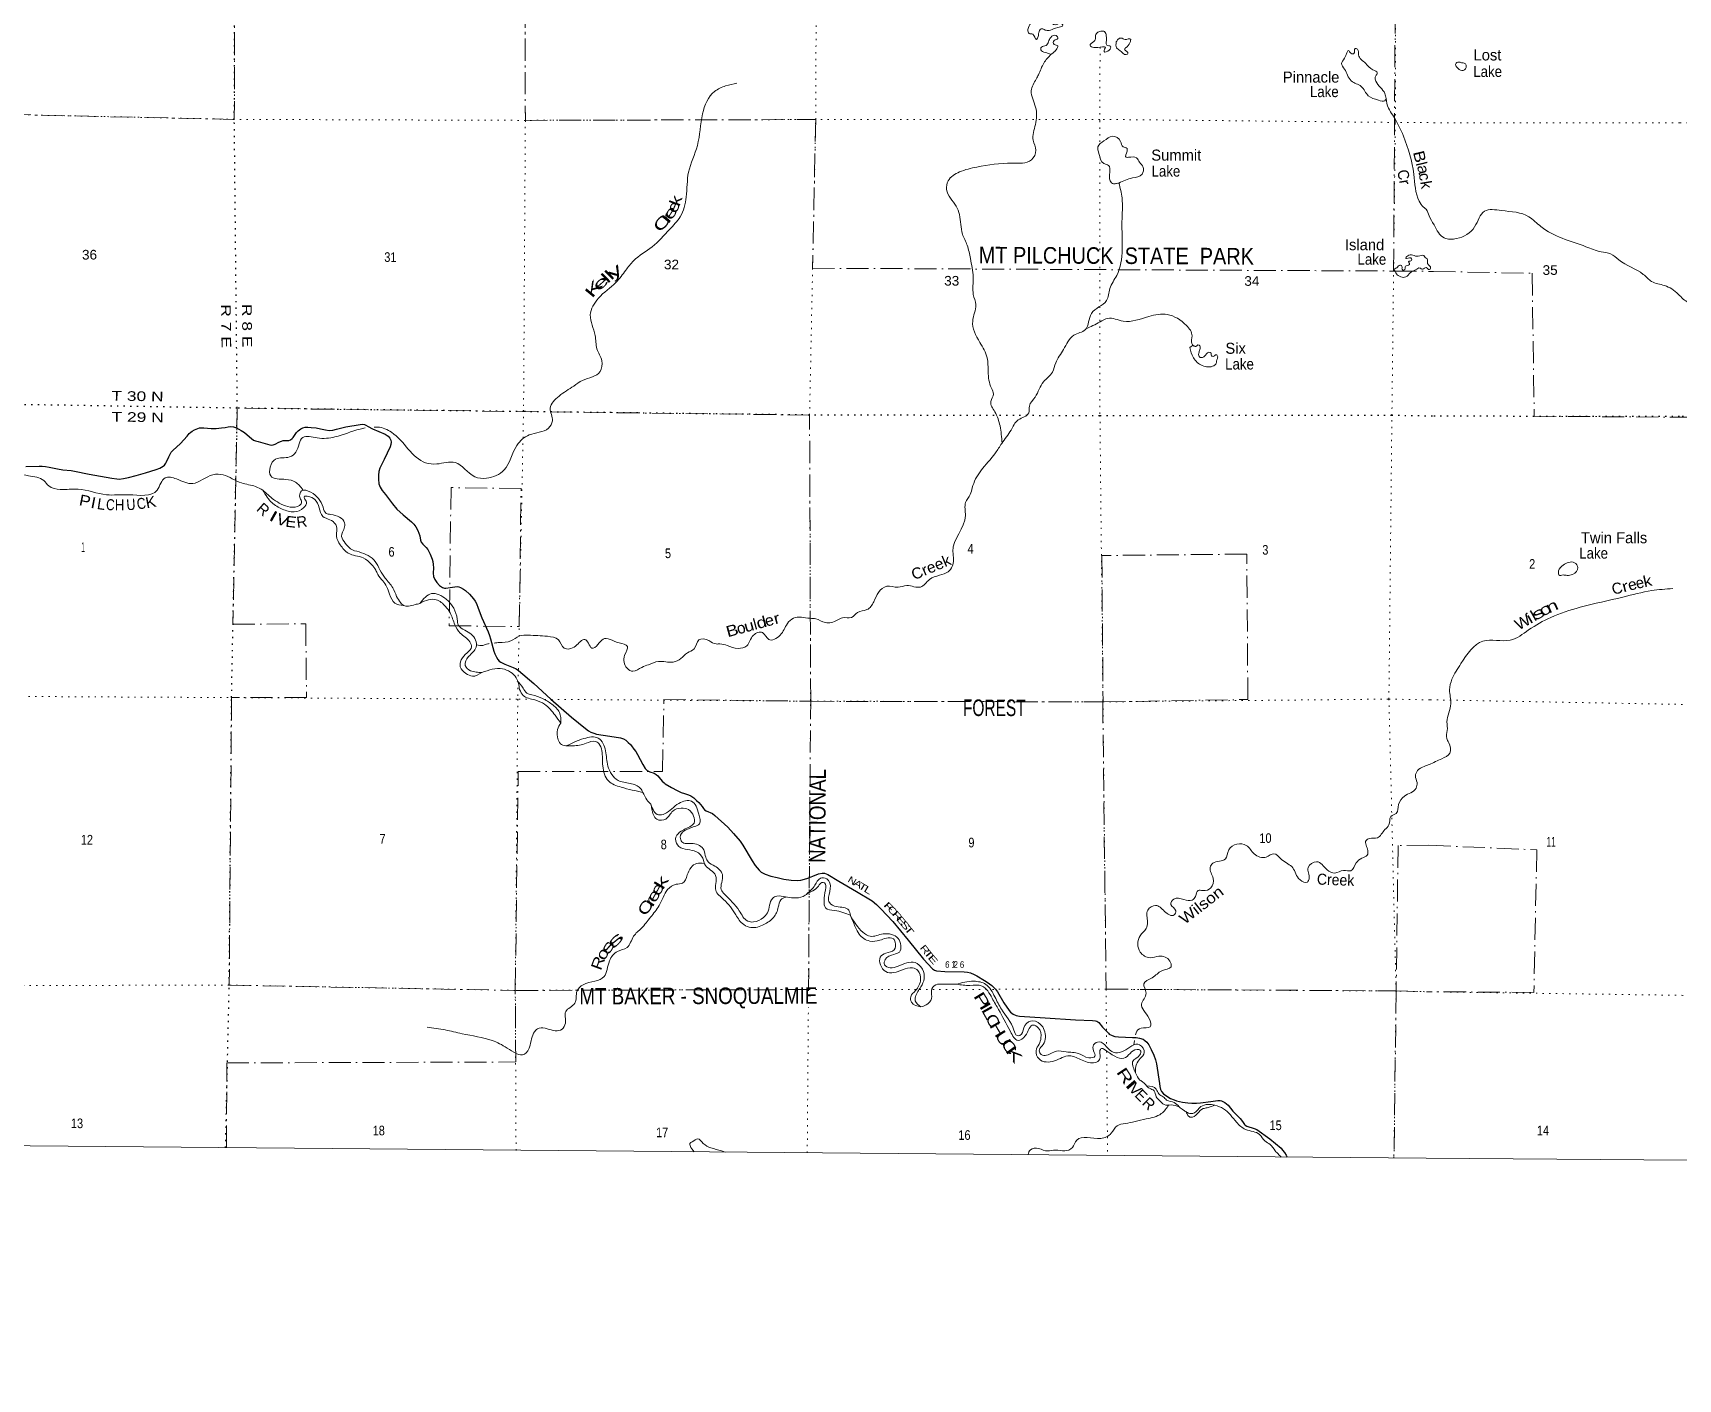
# Model space of a CAD drawing. Header units: feet. Extents: x -1048576 to 137166, y -268550 to 2097152.
# Drawn here: x -210251 to -180386, y 180331 to 204763 of the extents above; entities that cross this region are included whole.
import ezdxf
from ezdxf.enums import TextEntityAlignment as Align

# ---------------------------------------------------------------- set-up
doc = ezdxf.new("R2010")
doc.units = ezdxf.units.FT
doc.header["$LTSCALE"] = 80
doc.linetypes.add('DOT_DASHED', pattern=[7.7, 5, -1.2, 0.3, -1.2])
doc.linetypes.add('DOTTED', pattern=[1.5, 0.3, -1.2])
for name, color, linetype, lineweight in [('29', 7, 'Continuous', 25), ('39', 7, 'Continuous', 13), ('4', 7, 'Continuous', 13), ('44', 7, 'DOT_DASHED', 13), ('6', 7, 'DOTTED', 25), ('7', 7, 'DOTTED', 13)]:
    doc.layers.add(name, color=color, linetype=linetype, lineweight=lineweight)
doc.layers.add('30', color=7, linetype='Continuous')
doc.layers.add('41', color=7, linetype='Continuous')

msp = doc.modelspace()

# ---------------------------------------------------------------- linework, layer by layer
at = {"layer": '29'}
for points in [[(-207738.35, 197153.2), (-207713.88, 197184.79), (-207574.7, 197312.34), (-207452.46, 197444.84), (-207415.97, 197492.08), (-207384.98, 197518.91), (-207357.32, 197536.65), (-207317.44, 197557.76), (-207290.09, 197571.72), (-207258.8, 197585.91), (-207228.3, 197592.95), (-207192.21, 197598.18), (-207150.89, 197597.64), (-207013.27, 197583.11), (-206923.35, 197583.57), (-206825.23, 197593.92), (-206761.5, 197602.34), (-206707.54, 197616.41), (-206660.88, 197617.78), (-206609.02, 197611.72), (-206554.93, 197593.45), (-206469.99, 197547.74), (-206409.63, 197510.85), (-206360.14, 197468.75), (-206282.96, 197400.6), (-206244.97, 197371.38), (-206212.59, 197358.38), (-206163.27, 197345.98), (-205947.72, 197287.09), (-205919.37, 197283.32), (-205887.14, 197288.76), (-205853.68, 197297.39), (-205785.66, 197337.27), (-205739.25, 197355.65), (-205705.9, 197365.42), (-205605.03, 197365.42), (-205572.19, 197377.15), (-205544.04, 197400.6), (-205525.27, 197421.72), (-205468.97, 197510.85), (-205438.48, 197543.69), (-205389.22, 197578.88), (-205352.55, 197594.89), (-205309.46, 197604.68), (-205257.86, 197604.68), (-205201.08, 197599.06), (-205107.73, 197595.3), (-205032.37, 197580.35), (-204938.83, 197557.77), (-204874.2, 197549.94), (-204807.47, 197553.08), (-204737.1, 197569.5), (-204569.2, 197610.69), (-204312.51, 197656.28), (-204260.65, 197659.19), (-204232.76, 197653.93), (-204204.61, 197642.2), (-204164.73, 197621.09), (-204086.27, 197579.7), (-203855.09, 197480.35), (-203803.49, 197445.16), (-203770.64, 197409.98), (-203754.22, 197372.44), (-203749.53, 197337.26), (-203754.22, 197295.03), (-203766.44, 197250.25), (-203876.48, 197018.36), (-203951.26, 196861.07), (-203969.68, 196803.98), (-203979.41, 196736.75), (-203979.29, 196663.05), (-203970.03, 196577.24), (-203946.76, 196516.43), (-203909.04, 196457.6), (-203851.15, 196383.49), (-203724.67, 196215.03)], [(-210377.21, 196893.01), (-210136.8, 196901.77), (-210083.09, 196898.61), (-210022.1, 196891.57), (-209958.02, 196882.67), (-209803.96, 196850.4), (-209707.77, 196835.27), (-209559.1, 196818.63), (-209494.3, 196809.47), (-209230.76, 196755.32), (-208818.07, 196682.66), (-208729.59, 196668.73), (-208682.67, 196666.38), (-208605.26, 196675.76), (-208513.78, 196696.87), (-208376.42, 196729.99), (-208204.14, 196778.97), (-208011.02, 196838.85), (-207948.45, 196863.42), (-207885.6, 196898.54), (-207861.66, 196919.72), (-207840.55, 196952.56), (-207823.84, 196980.92), (-207781.9, 197072.14), (-207738.35, 197153.2)], [(-203722.58, 196216.97), (-203643.97, 196119.82), (-203528.89, 196013.58), (-203376.56, 195889.93), (-203333.77, 195846.47), (-203296.8, 195798.44), (-203263.96, 195730.42), (-203245.32, 195685.55), (-203228.77, 195634.24), (-203214.01, 195559.16), (-203200.62, 195519.3), (-203174.5, 195486.96), (-203109.14, 195420.78), (-203083.74, 195384.5), (-203038.77, 195301.14), (-203005.93, 195214.35), (-202991.32, 195170.93), (-202982.48, 195115.82), (-202979.67, 195057.43), (-202984.82, 194958.66), (-202977.78, 194900.02), (-202954.33, 194843.72), (-202915.74, 194786.44), (-202867.53, 194733.47), (-202815.93, 194698.28), (-202782.09, 194686.42), (-202755.01, 194683.45), (-202675.21, 194696.29), (-202593.08, 194712.36), (-202551.47, 194713.65), (-202518.02, 194710.02), (-202487.52, 194695.94), (-202433.57, 194667.79), (-202398.85, 194645.11), (-202325.67, 194576.31), (-202255.29, 194491.86), (-202225.06, 194448.55), (-202201.34, 194409.76), (-202166.25, 194319.66)], [(-202166.25, 194319.66), (-202099.74, 194148.92), (-201987.88, 193896.04), (-201965.29, 193824.7), (-201943.31, 193767.03), (-201885.66, 193543), (-201868.25, 193492.57), (-201837.75, 193431.58), (-201811.95, 193391.71), (-201785.92, 193361.45), (-201757.99, 193340.1), (-201681.24, 193304.87), (-201532.8, 193246.27), (-201480.83, 193220.33), (-201436.63, 193192.32), (-201160.47, 192955.46), (-200849.04, 192668.73), (-200476.52, 192345.3), (-200222.48, 192137.54), (-200162.87, 192094.5), (-200120.65, 192073.38), (-200071.39, 192052.27), (-200020.62, 192038.8), (-199780.03, 192001.13), (-199585.69, 191967.29), (-199531.86, 191953.75), (-199487.29, 191925.61), (-199442.72, 191885.73), (-199404.77, 191849.19), (-199381.73, 191824.74), (-199339.51, 191766.09), (-199306.67, 191719.18), (-199274.82, 191666.46), (-199177.02, 191487), (-199137.77, 191414.23), (-199118.24, 191391.84), (-199100.24, 191376.7), (-199051.12, 191354.9), (-198973.6, 191325.63), (-198936.05, 191303.99), (-198905.55, 191278.19), (-198879.79, 191249.28), (-198825.8, 191182.01), (-198792.81, 191153.02), (-198771.84, 191137.44), (-198656.89, 191069.41), (-198556.02, 191013.11), (-198483.32, 190975.59), (-198425.35, 190956.97), (-198351.95, 190935.71), (-198305.04, 190916.94), (-198253.43, 190881.76), (-198201.83, 190834.84), (-198165.37, 190797.42), (-198131.45, 190762.12), (-198101.77, 190722.26), (-198079.85, 190684.71), (-198059.77, 190662.07), (-198028.24, 190642.49), (-197917.14, 190595.93), (-197871.07, 190562.73), (-197638.51, 190346.83), (-197530.94, 190234.32), (-197413.65, 190091.23), (-197360.98, 190019.04), (-197192.48, 189739.92), (-197136.85, 189652.58), (-197066.24, 189565.41), (-197028.95, 189530.6), (-196960.18, 189492.63), (-196855.36, 189457.88), (-196742.71, 189431.64), (-196618.44, 189406.27), (-196484.73, 189387.51), (-196372.13, 189382.82), (-196312.78, 189386.57), (-196245.46, 189401.58), (-196186.39, 189419.98), (-196090.11, 189459.22)], [(-196090.11, 189459.22), (-195987.5, 189501.03), (-195924.09, 189514.18), (-195880.11, 189512.98), (-195820.88, 189490.72), (-195621.59, 189367.62), (-195300.13, 189181.44), (-195018.63, 189009.84), (-194936.19, 188947.17), (-194856.64, 188867.35), (-194637.88, 188634.71), (-194362.77, 188296.92), (-194085.87, 187953.01), (-193919.27, 187778.94), (-193885.62, 187754.87), (-193848.19, 187739.82), (-193699.3, 187729.96), (-193344.48, 187724.16), (-193287.45, 187717.34), (-193231.15, 187703.27), (-193162.86, 187674.67), (-193116.21, 187651.66), (-192979.53, 187566.57), (-192930.9, 187536.72), (-192846.45, 187473.38), (-192778.04, 187407.28), (-192743.23, 187360.79), (-192624.54, 187157.02), (-192531.18, 187018.11), (-192503.97, 186987.81), (-192459.05, 186954.73), (-192400.76, 186931.51), (-192339.39, 186919.77), (-191876.6, 186889.56), (-191327.36, 186851.94), (-191015.16, 186839.73), (-190963.83, 186831.85), (-190938.24, 186824.53), (-190917.34, 186813.7), (-190901.68, 186800.77), (-190834.32, 186719.61), (-190727.84, 186606.44), (-190713.41, 186594.22), (-190660.4, 186566.81), (-190609.22, 186550.36), (-190542.83, 186540.66), (-190287.96, 186530.7)], [(-190287.96, 186530.7), (-190220.56, 186528.06), (-190165.05, 186521.1), (-190098.65, 186499.07), (-190064.52, 186479.06), (-190028.05, 186447.86), (-189995.06, 186400.47), (-189950.65, 186313.62), (-189905.5, 186210.37), (-189874.42, 186126.29), (-189856.11, 186051.52), (-189801.31, 185696.75), (-189794, 185641.91), (-189781.2, 185587.08), (-189762.92, 185548.69), (-189730.02, 185508.48), (-189686.15, 185477.41), (-189598.42, 185426.23), (-189536.27, 185398.81), (-189491.27, 185381.17), (-189437.57, 185367.74), (-189382.73, 185358.6), (-189286.85, 185346.93), (-189212.74, 185340.32), (-189128.66, 185340.32), (-189057, 185344), (-188869.1, 185369.57), (-188742.98, 185386.02), (-188700.26, 185386.58), (-188675.35, 185380.54), (-188647.93, 185369.57), (-188615.03, 185351.29), (-188583.58, 185327.51), (-188554.71, 185300.11), (-188467.75, 185195.8), (-188335.37, 185058.83), (-188312.83, 185032.29), (-188282.37, 184985.71), (-188258.6, 184952.81), (-188245.81, 184940.02), (-188216.56, 184923.57), (-188081.3, 184881.52), (-188033.19, 184859.85), (-187799.88, 184689.23), (-187592.75, 184519.64), (-187564.03, 184488.53), (-187529.15, 184444.48), (-187500.06, 184395.31), (-187484.14, 184361.34)]]:
    msp.add_lwpolyline(points, dxfattribs=at)
at = {"layer": '39'}
msp.add_line((-190267.14, 186399.18), (-190251.88, 186478.1), dxfattribs=at)
for points in [[(-139726.18, 284721.75), (-139786.61, 284683.23), (-139865.18, 284636.58), (-139935.68, 284589.96), (-139981.99, 284555.51), (-140024.23, 284506.92), (-140030.24, 284490.75), (-140030.24, 284490.75), (-140086.75, 284492.64)], [(-191876.99, 204815.02), (-191801.9, 204807.87), (-191690.72, 204849.91), (-191557.27, 204908.03), (-191597.51, 204940.46), (-191670.28, 204914.45), (-191734.81, 204928.79), (-191708.23, 205013.5), (-191811.18, 205009.79), (-191918.32, 204969.76), (-191958.81, 204939.6), (-191991.05, 204951.82), (-191984.72, 205022.46), (-192055.44, 205002.5), (-192134.4, 204940.17), (-192187.34, 204825.25), (-192165.43, 204750.48), (-192100.88, 204742.2), (-192034.66, 204645.08), (-192002.15, 204699.49), (-191991.79, 204766.08), (-191949.12, 204836.6), (-191876.99, 204815.02)], [(-191770.07, 204372.33), (-191872.11, 204408.34), (-191954.68, 204455.04), (-191944.39, 204503.46), (-191859.5, 204533.47), (-191814.82, 204601.97), (-191774.14, 204680.58), (-191677.11, 204718.63), (-191647.07, 204659.99), (-191711.79, 204625.87), (-191714.1, 204553.2), (-191645.58, 204526.73), (-191678.15, 204456.17), (-191724.78, 204405.85), (-191767.28, 204375.7)], [(-190865.42, 204792.75), (-190932.14, 204764.7), (-190962.67, 204700.19), (-190964.91, 204643.67), (-190993.31, 204607.42), (-191060.22, 204532.93), (-190991.72, 204500.41), (-190834.25, 204510), (-190779.8, 204497.71), (-190796.06, 204469.5), (-190804.32, 204423.09), (-190711.36, 204451.06), (-190690.9, 204519.63), (-190755.41, 204540.03), (-190765.29, 204594.57), (-190766.84, 204711.68), (-190798.84, 204786.48), (-190865.42, 204792.75)], [(-190583.6, 204602.07), (-190577.99, 204491.01), (-190519.63, 204446.4), (-190402.87, 204369.31), (-190372.52, 204389.4), (-190376.49, 204405.56), (-190432.74, 204472.37), (-190414.5, 204490.48), (-190333.36, 204593.19), (-190325.05, 204651.71), (-190426, 204643.96), (-190492.5, 204670.42), (-190551.13, 204646.38), (-190583.6, 204602.07)], [(-192658.74, 197318.67), (-192694.31, 197629.28), (-192790.17, 197886), (-192862.09, 198073.99), (-192815.13, 198209.11), (-192851.02, 198318.25), (-192910.41, 198611.19), (-192927.57, 198865.64), (-193061.68, 199146.7), (-193191.34, 199532.74), (-193135.66, 199831.37), (-193179.34, 200013.21), (-193180.09, 200332.21), (-193233.25, 200667.53), (-193290.82, 200909.99), (-193376.81, 201112.16), (-193431.92, 201465.65), (-193491.86, 201619.29), (-193666.26, 201920.67), (-193635.36, 202078.05), (-193430.86, 202238.91), (-193115.64, 202328.76), (-192471.49, 202399.37), (-192126.1, 202460.86), (-192042.65, 202634.22), (-192094.42, 202814.07), (-192052.92, 203098.61), (-192049.64, 203415.58), (-192127.17, 203712.61), (-192037.52, 203926.34), (-191996.84, 204002.93), (-191899.11, 204216.62), (-191767.28, 204375.7)], [(-185687.03, 203572.86), (-185708.87, 203661.76), (-185871.47, 203886.39), (-185883.3, 203957.09), (-185856.85, 204009.5), (-185848.66, 204039.76), (-185925.16, 204090.48), (-186057.89, 204212.04), (-186188.47, 204365.9), (-186208.26, 204464.89), (-186250.59, 204479.16), (-186269.12, 204388.37), (-186325.62, 204392.59), (-186365.78, 204443.19), (-186443.04, 204302.11), (-186495.91, 204205.37), (-186441.8, 204106.27), (-186389.76, 203997.07), (-186317.52, 203891.86), (-186138.28, 203790.33), (-186009.77, 203622.35), (-185822.39, 203540.99), (-185711.41, 203532.56), (-185687.03, 203572.86)], [(-184319.57, 204221.59), (-184402.29, 204228.01), (-184424.69, 204189.77), (-184380.65, 204118.93), (-184287.99, 204082.18), (-184231.05, 204164.67), (-184255.04, 204209.18), (-184319.57, 204221.59)], [(-204056.42, 197609.78), (-203989.34, 197608.95), (-203741.45, 197515.28), (-203435.88, 197207.42), (-203121.98, 196962.12), (-202920.24, 196939.26), (-202587.09, 196966.46), (-202230.86, 196708.91), (-202017.02, 196679.96), (-201697.52, 196830.36), (-201465.64, 197277.83), (-201240.85, 197466.89), (-200893.2, 197588.93), (-200820.01, 197721.95), (-200859.47, 197950.22), (-200699.13, 198171.79), (-200434, 198354.66), (-200272.12, 198457.11), (-199954.6, 198615.59), (-199923.54, 198813.35), (-200011.5, 199027.64), (-200044.83, 199274.06), (-200132.17, 199643.81), (-199985.63, 199948.21), (-199669.64, 200231.87), (-199487.08, 200457.41), (-199349.17, 200624.54), (-199009.05, 200881.87), (-198692.93, 201197.84), (-198502.29, 201425.37), (-198389.85, 201784.38), (-198349.71, 202234.48), (-198188.32, 202722.56), (-198095.21, 203295.64), (-197875.62, 203700.75), (-197675.4, 203801.06), (-197471.33, 203852.89)], [(-184816.68, 201282.1), (-184904.29, 201440.35), (-184960.33, 201561.67), (-185006.59, 201602.19), (-185084.89, 201707.43), (-185181.84, 202198.35), (-185370.84, 202887.42), (-185565.11, 203269.63), (-185643.31, 203399.09), (-185687.03, 203572.86)], [(-190536.86, 202037.91), (-190290.67, 202129.92), (-190114.79, 202200.02), (-190098.15, 202325.14), (-190162.37, 202416.2), (-190216.56, 202493.1), (-190361.84, 202505.68), (-190406.24, 202505.82), (-190389.65, 202618.83), (-190389.45, 202667.28), (-190457.97, 202695.77), (-190508.03, 202794.86), (-190652.99, 202886.17), (-190808.75, 202801.88), (-190918.16, 202697.24), (-190898.46, 202574.02), (-190812.39, 202392.04), (-190725.73, 202359.46), (-190702.02, 202232.19), (-190696.56, 202080.75), (-190634.22, 202024.02), (-190579.69, 202031.92), (-190536.98, 202038.46)], [(-190537.27, 202039.86), (-190479.82, 201767.11), (-190481.53, 201337.08), (-190576.24, 200362.23), (-190700.31, 200122.37), (-190761.72, 199906.54), (-191037.17, 199669.18), (-191145.3, 199378.8), (-191355.63, 199274.49), (-191542.35, 199014.64), (-191682.57, 198776.85), (-191743.8, 198605.43), (-191903.94, 198432.32), (-192058.45, 198154.2), (-192162.04, 197988.97), (-192174.64, 197865.86), (-192362.86, 197739.27), (-192494.8, 197551.93), (-192663.28, 197312.21), (-192777, 197138.94), (-193044.71, 196816.77), (-193199.35, 196504.32), (-193234.13, 196385.32), (-193319.48, 196240.22), (-193322.43, 196006.03), (-193551.1, 195350.6), (-193537.56, 195201.16), (-193635.31, 194983.42), (-193793, 194919.32), (-193974.96, 194843.19), (-194136.98, 194706.41), (-194387.15, 194733.46), (-194544.7, 194703.68), (-194752.53, 194720.5), (-194898.29, 194609.93), (-194985.76, 194440.61), (-195111.48, 194295.65), (-195281.23, 194243.7), (-195392.61, 194151.19), (-195556.1, 194149.69), (-195649.13, 194105.57), (-195865.27, 194061.85), (-196038.58, 194129.03), (-196147.53, 194139.47), (-196444.23, 194142.44), (-196555.64, 194041.85), (-196687.68, 193830.28), (-196893.86, 193754.22), (-197004.37, 193879.75), (-197172.09, 193829.82), (-197291.94, 193638.4), (-197449.56, 193592.47), (-197649.17, 193645.6), (-197778.23, 193674.28), (-197848.88, 193672.49), (-197981.85, 193733.48), (-198163.46, 193746.18), (-198248.87, 193584.93), (-198370.27, 193510.62), (-198487.75, 193408.03), (-198629.29, 193343.88), (-198895.67, 193354.83), (-199075.54, 193296.85), (-199196.84, 193248.79), (-199358.6, 193176.62), (-199465.34, 193233.5), (-199508.82, 193467.83), (-199459.73, 193629.19), (-199610.86, 193692.27), (-199901.24, 193759.82), (-199994.47, 193663.21), (-200105.75, 193596.94), (-200165.95, 193685.97), (-200232.28, 193754.83), (-200402.31, 193634.23), (-200606.31, 193598.55), (-200712.69, 193746.27), (-200910.24, 193811.51), (-201259.34, 193832.82), (-201416.82, 193819.19), (-201576.65, 193726.83), (-201784.65, 193699.23), (-201875.83, 193688.94)], [(-184816.68, 201282.1), (-184630.63, 201042.09), (-184406.65, 201028.96), (-184078.55, 201245.46), (-183899.48, 201527.22), (-183594.63, 201539.97), (-183094.64, 201426.71), (-182875.56, 201248.1), (-182489.11, 201036.45), (-182057.95, 200883.13), (-181783.92, 200791.06), (-181610.53, 200753.95), (-181463.75, 200644.3), (-181017.02, 200379.89), (-180866.29, 200252.06), (-180632.54, 200178.34), (-180383.06, 200021.8), (-180194.08, 199875.63), (-180026.57, 199870.83), (-179855.19, 199835.75), (-179681.57, 199843.04), (-179603.43, 199729.66), (-179361.92, 199593.34), (-179214.17, 199671.39), (-178984.14, 199658.24), (-178956.24, 199589.49), (-178880.03, 199494.28), (-178742.56, 199536.04), (-178665.72, 199563.95), (-178480.17, 199534.86), (-178362.76, 199600.93), (-178315.82, 199701.64), (-178184.71, 199684.9), (-177951.94, 199811), (-177770, 199864.68), (-177625, 199801.45), (-177557.76, 199924.27), (-177395.63, 200052.71), (-177291.13, 200354.99), (-177207.94, 200439.38), (-177200.45, 200546.71), (-177126.58, 200585.83), (-177096.01, 200618.51)], [(-185540.32, 200473.65), (-185479.18, 200513.47), (-185422.53, 200549.63), (-185398.41, 200523.3), (-185394.57, 200472.82), (-185362.35, 200454.54), (-185340.01, 200490.81), (-185341.91, 200519.09), (-185281.25, 200547.16), (-185258.92, 200579.39), (-185280.99, 200611.76), (-185264.82, 200617.77), (-185220.31, 200643.87), (-185234.3, 200678.24), (-185327.19, 200668.44), (-185294.69, 200718.81), (-185199.79, 200728.6), (-185102.98, 200710.12), (-185002.01, 200721.91), (-184975.92, 200685.49), (-184939.69, 200661.14), (-184933.97, 200576.33), (-184877.77, 200495.39), (-184900.09, 200467.2), (-184958.48, 200503.72), (-185023.19, 200473.65), (-185073.56, 200496.02), (-185150.38, 200463.96), (-185247.48, 200409.76), (-185328.52, 200333.3), (-185419.34, 200335.61), (-185499.86, 200390.38), (-185540.32, 200473.65)], [(-191136.23, 199389.76), (-190878.31, 199519.27), (-190740.81, 199581.42), (-190460.45, 199532.06), (-189993.86, 199617.38), (-189658.67, 199652.65), (-189312.3, 199453.68), (-189208.1, 199263.57), (-189212.69, 199124.27), (-189178.13, 199078.38)], [(-189249.3, 199053.73), (-189185.45, 198867.78), (-189022.53, 198723.91), (-188812.62, 198723.24), (-188770.07, 198763.48), (-188765.87, 198805.86), (-188747.51, 198854.26), (-188751.33, 198908.79), (-188771.46, 198922.98), (-188811.93, 198896.87), (-188858.32, 198905.09), (-188864.18, 198953.56), (-188906.52, 198965.81), (-188981.48, 198895.39), (-189034.06, 198869.31), (-189078.39, 198889.64), (-189082.1, 198970.41), (-189063.69, 199032.94), (-189067.52, 199085.45), (-189101.77, 199099.69), (-189154.37, 199069.57), (-189168.45, 199081.73), (-189249.3, 199053.73)], [(-205349.92, 196471.57), (-205482.9, 196608.29), (-205658.29, 196659.33), (-205934.55, 196724.82), (-205944.02, 196882.33), (-205844.53, 197029.39), (-205590.07, 197066.94), (-205478.71, 197153.39), (-205350.49, 197419.49), (-205092.17, 197412.6), (-204767.14, 197429.73), (-204310.41, 197573.63), (-204217.76, 197592.95)], [(-211571.45, 196847.86), (-211409.57, 196950.31), (-211203.78, 196929.46), (-210952.19, 196750.99), (-210707.87, 196772.42), (-210332.64, 196724.78), (-210052.43, 196639.08), (-209961.99, 196539.86), (-209756.36, 196478.64), (-209431.39, 196481.63), (-208915.08, 196381.05), (-208507.36, 196381.76), (-207996.36, 196466.94), (-207852.18, 196688.56), (-207644.36, 196667.71), (-207350.01, 196583.99), (-206982.03, 196744.32), (-206798.36, 196741.72), (-206465.91, 196595.29), (-206207.81, 196529.85), (-206076.12, 196461.59)], [(-203524.08, 194369.26), (-203679.11, 194411.94), (-203775.34, 194575.78), (-203829.28, 194715.26), (-203899.52, 194816.44), (-203991.9, 194935.85), (-204027.91, 195014.71), (-204104.2, 195117.92), (-204253.1, 195233.47), (-204527.26, 195321.17), (-204671.98, 195473.05), (-204742.01, 195626.72), (-204731.43, 195749.84), (-204761.3, 195850.89), (-204857.89, 195925.9), (-204990.85, 195988.91), (-205054.82, 196144.58), (-205130.93, 196294.22), (-205269.96, 196353.22), (-205326.51, 196345.32), (-205322.57, 196321.08), (-205284.52, 196244.24), (-205335.37, 196147.49), (-205507.24, 196069.3), (-205725.03, 196120.48), (-205914.29, 196238.18), (-205998.67, 196337.38), (-206076.88, 196462.81)], [(-206076.49, 196462.18), (-205881.76, 196296.63), (-205583.59, 196158.38), (-205409.89, 196188.11), (-205373.31, 196250.58), (-205401.29, 196319.32), (-205374.52, 196452.48), (-205207.09, 196427.72), (-204984.14, 196154.44), (-204926.05, 196043.21), (-204843.37, 196022.76), (-204593.7, 195870.54), (-204598.12, 195773.64), (-204638.86, 195680.9), (-204647.16, 195624.4), (-204581.03, 195503.05), (-204484.56, 195399.77), (-204331.39, 195342.75), (-204035.37, 195170.19), (-203951.21, 195016.48), (-203854.91, 194868.79), (-203718.37, 194690.68), (-203648.34, 194537.01), (-203578.14, 194423.73), (-203523.86, 194369.04)], [(-182470.12, 194924.83), (-182548.83, 194925.18), (-182554.5, 194999.89), (-182471.21, 195104.47), (-182267.12, 195147.95), (-182202.98, 195060.87), (-182300.52, 194934.15), (-182397.48, 194918.45), (-182470.12, 194924.83)], [(-203228.72, 194408.03), (-203012.34, 194587.47), (-202748.33, 194485.68), (-202547.94, 194121.62), (-202524.16, 194010.5), (-202411.47, 193925.34), (-202214.39, 193743.01), (-202204.81, 193615.78), (-202342.75, 193442.59), (-202401.91, 193283.28), (-202305.41, 193188.08), (-202206.61, 193163.54), (-202099.67, 193153.1)], [(-202101.86, 193153.31), (-202269.48, 193087.02), (-202392.39, 193139.91), (-202492.85, 193255.31), (-202474.18, 193382.44), (-202370.73, 193511.33), (-202287.55, 193618.06), (-202319.48, 193711.04), (-202494.44, 193871.1), (-202590.72, 194022.83), (-202676.67, 194235.09), (-202758.96, 194352.46), (-202930.03, 194476.16), (-203067.28, 194476.6), (-203227, 194408.47)], [(-184900.09, 191485.87), (-184673.24, 191590.39), (-184529.41, 191692.68), (-184546.6, 191880.46), (-184586.57, 191959.35), (-184575.75, 192100.59), (-184580.99, 192258.04), (-184510.66, 192588.73), (-184533.59, 192839.11), (-184490.2, 193034.7), (-184327.27, 193316.53), (-183927.54, 193724.44), (-183432.94, 193742.39), (-183098.95, 193926.57), (-182696.11, 194154.84), (-182166.34, 194338.14), (-181388.28, 194524.35), (-180864.91, 194641.06), (-180481.22, 194677.68)], [(-203523.86, 194369.04), (-203433.08, 194358.66), (-203311.86, 194386.53), (-203227, 194408.47)], [(-201967.99, 193678.62), (-201992.64, 193675.67), (-202085.6, 193647.7), (-202193.83, 193654.99)], [(-202099.67, 193153.1), (-201723.97, 193222.56), (-201476.37, 193056.21), (-201416.66, 192846.05)], [(-200668.23, 192237.96), (-200691.69, 192429.84), (-200830.36, 192579.69), (-200997.48, 192683.19), (-201190.98, 192750.44), (-201283.7, 192781.02), (-201351.96, 192872.09), (-201461.88, 193005.22)], [(-201416.66, 192846.05), (-201350.48, 192738.83), (-201140.89, 192657.4), (-200961.56, 192578.09), (-200772.62, 192379.63), (-200668.23, 192237.96)], [(-200668.23, 192237.96), (-200729.26, 192119.04), (-200713.84, 191935.27), (-200655.66, 191846.25), (-200548.77, 191825.71)], [(-200560.01, 191827.87), (-200249.53, 191955.99), (-199987.1, 191965.24), (-199856.82, 191734.66), (-199813.51, 191457.93), (-199628.86, 191196.89), (-199409.07, 191141.67), (-199225.75, 191054.27), (-199177.6, 190979.41)], [(-199177.6, 190979.41), (-199572.83, 191073.55), (-199802.48, 191187.35), (-199906.36, 191458.22), (-199923.42, 191734.88), (-199977.41, 191864.26), (-200039.82, 191904.84), (-200209.5, 191871.06), (-200447.86, 191823.37), (-200548.77, 191825.71)], [(-190232.76, 186576.92), (-190225.2, 186616.02), (-190134.03, 186700.52), (-189970.44, 186726.25), (-189988, 186877.72), (-190126.23, 187138.61), (-190042.69, 187336.2), (-190086.43, 187503.92), (-189930.58, 187614.46), (-189756.49, 187741.1), (-189590.69, 187815.27), (-189610.46, 187918.3), (-189809.93, 188005.75), (-189969.5, 187978), (-190150.74, 188081.55), (-190151.59, 188376.32), (-190042.08, 188507.2), (-190017.39, 188624.22), (-190010.47, 188842.25), (-189872.87, 188928.62), (-189707.8, 188819.07), (-189534.47, 188755.92), (-189503.9, 188830.53), (-189592.25, 188945.89), (-189539.39, 189040.61), (-189357.75, 189035.99), (-189206.42, 189025.41), (-189145.6, 189091.84), (-189098.75, 189198.7), (-189011.96, 189198.42), (-188866.45, 189246.41), (-188825.4, 189417.89), (-188881.12, 189617.95), (-188834.4, 189692.5), (-188601.97, 189770.49), (-188542.79, 189933.84), (-188395.01, 190042.39), (-188223.55, 190017.61), (-188078.84, 189861.69), (-187861.08, 189806.48), (-187723.59, 189866.61), (-187576.68, 189757.11), (-187381.48, 189611.12), (-187249.14, 189390.63), (-187116.08, 189351.84), (-187083.54, 189412.31), (-187102.92, 189616.29), (-186947.08, 189720.77), (-186757.94, 189574.8), (-186616.88, 189515.8), (-186457.25, 189561.72), (-186328.09, 189557.27), (-186228.62, 189700.3), (-186127.36, 189784.77), (-186028.24, 189838.97), (-186017.82, 189921.71), (-186049.39, 190105.54), (-185990.71, 190141.69), (-185845.32, 190157.38), (-185707.49, 190304.32), (-185634.49, 190388.88), (-185599.57, 190540.19), (-185502.46, 190598.43), (-185459.44, 190757.79), (-185353.87, 190910.89), (-185143.39, 191053.56), (-185124.82, 191156.47), (-185154.6, 191281.74), (-185115.88, 191374.49), (-184994.47, 191450.82), (-184898.16, 191486.59)], [(-199177.6, 190979.41), (-199105.48, 190843.91), (-199031.12, 190762.92)], [(-199033.64, 190765.65), (-198892.62, 190570.67), (-198785.56, 190590.52), (-198524.44, 190779.46), (-198294.18, 190819.1), (-198161.9, 190584.48), (-198150.49, 190408.79), (-198249.59, 190358.64), (-198498.63, 190163.6), (-198470.69, 190082.75), (-198266.96, 190049.79), (-198071.64, 189934.09), (-198037.86, 189800.73), (-197993.77, 189719.83), (-197870.97, 189640.69), (-197734.32, 189488.83), (-197747, 189345.53), (-197755.59, 189216.34), (-197697.39, 189131.36), (-197428.12, 188831.69), (-197275.47, 188643.44), (-197170.58, 188626.95), (-196990.61, 188709.15), (-196917.62, 188791.69), (-196821.7, 189057.89), (-196744.85, 189096), (-196587.47, 189081.37)], [(-196575.17, 189079.75), (-196676.5, 189027.14), (-196719.4, 188896.05), (-196804.92, 188710.58), (-196981.04, 188579.91), (-197215.38, 188526.15), (-197348.39, 188579.07), (-197490.98, 188757.19), (-197711.9, 189036.52), (-197854.54, 189202.53), (-197854.06, 189323.66), (-197857.51, 189471.06), (-197947.95, 189570.28), (-198042.49, 189651.34), (-198092.41, 189786.77), (-198204.98, 189902.21), (-198523.51, 189998.12), (-198585.54, 190133.59), (-198510.38, 190254.49), (-198302.02, 190370.92), (-198249.33, 190423.24), (-198256.91, 190548.44), (-198347.27, 190665.83), (-198484.41, 190692.52), (-198633.98, 190640.51), (-198759.7, 190495.54), (-198925.22, 190492.04), (-199015.3, 190680.09), (-199031.12, 190762.92)], [(-203096.12, 186715.81), (-202765.29, 186668.32), (-202460.79, 186598.69), (-201912.27, 186475.8), (-201642.35, 186339.66), (-201329.95, 186225.6), (-201226.35, 186390.82), (-201120.32, 186663.04), (-201061.63, 186701.22), (-200916.36, 186688.64), (-200645.93, 186679.69), (-200584.93, 186792.56), (-200578.04, 187002.51), (-200415.97, 187151.39), (-200372.69, 187375.36), (-200263.25, 187488.07), (-199881.19, 187636.25), (-199785.19, 187920.62), (-199639.19, 188091.76), (-199465.31, 188165.9), (-199345.41, 188369.44), (-199205.58, 188512.33), (-199039.27, 188713.7), (-198880.99, 188925.18), (-198728.46, 189215.42), (-198576.7, 189311.85), (-198457.53, 189331.65), (-198372.17, 189480.78), (-198201.79, 189690.21), (-198062.3, 189687.6)], [(-196201.57, 189136.36), (-196055.79, 189293.67), (-195954.37, 189420.54), (-195841.37, 189412.11), (-195775.48, 189232.21), (-195806.58, 189024.35), (-195788.6, 188977.86), (-195663.74, 188906.8), (-195441.97, 188843.5), (-195412.07, 188748.51)], [(-196587.47, 189081.37), (-196446.26, 189062.74), (-196270.54, 189092.47), (-196191.62, 189142.69)], [(-195412.07, 188748.51), (-195698.33, 188836.24), (-195861.65, 188881.18), (-195889.37, 189014.52), (-195864.38, 189208.26), (-195882.04, 189335.51), (-195928.44, 189341.72), (-195989.24, 189279.33), (-196090.5, 189192.84), (-196191.62, 189142.69)], [(-195412.49, 188749.85), (-195183.2, 188440.9), (-195050.27, 188367.79), (-194813.95, 188411.45), (-194545.82, 188329.83), (-194495.87, 188202.47), (-194522.6, 188079.4), (-194619.64, 188039.34), (-194777.45, 187944.95), (-194791.95, 187852.12), (-194691.25, 187797.29), (-194541.78, 187825.08), (-194236.74, 187890.72), (-194104, 187771.18), (-194072.39, 187599.47), (-194131.52, 187448.23), (-194231.13, 187270.89), (-194233.44, 187196.19), (-194130.95, 187084.82)], [(-194130.95, 187084.82), (-194302.17, 187170.17), (-194315.9, 187271.16), (-194230.69, 187381.93), (-194137.04, 187583.52), (-194186.86, 187745.2), (-194281.53, 187793.96), (-194463.32, 187760.22), (-194770.25, 187726.88), (-194868.11, 187987.64), (-194764.88, 188059.99), (-194617.3, 188120.09), (-194596.56, 188261.35), (-194630.64, 188320.01), (-194757.74, 188334.55), (-194879, 188294.56), (-195060.71, 188281), (-195251.97, 188404.77), (-195322.09, 188536.23), (-195412.07, 188748.51)], [(-194130.95, 187084.82), (-194037.96, 187120.86), (-193936.57, 187239.66), (-193940.04, 187381), (-193860.9, 187487.75), (-193733.69, 187499.45), (-193487.06, 187496.62)], [(-193494.74, 187496.71), (-193170.35, 187552.16), (-192954.61, 187494.94), (-192787.99, 187266.26), (-192669.79, 187043.8), (-192441.21, 186661.48), (-192385.08, 186566.41), (-192334.61, 186568.27), (-192263.43, 186703.31), (-192141.82, 186830.11), (-191964.42, 186775.03), (-191870.52, 186532.46), (-191909.38, 186403.37), (-191980.42, 186304.67), (-191962.53, 186235.97), (-191877.88, 186205.41), (-191669.66, 186285.5), (-191496.14, 186270.81), (-191268.18, 186239.8), (-191080.78, 186162.48), (-190971.67, 186192.41), (-190995.51, 186287.38), (-190995.07, 186398.42), (-190895.95, 186452.61), (-190763.09, 186363.35), (-190600.05, 186251.79), (-190448.52, 186287.65), (-190161.47, 186397.77), (-190075.25, 186256.16), (-190148.33, 186149.39), (-190217.37, 186044.63), (-190236.12, 185889.78)], [(-193487.46, 187496.65), (-193241.3, 187475.67), (-193021.34, 187464.87), (-192838.54, 187244.21), (-192720.28, 187035.88), (-192505.9, 186637.46), (-192367.26, 186477.52), (-192235.73, 186561.89), (-192087.61, 186757.26), (-192003.04, 186708.53), (-191951.29, 186524.64), (-191986.05, 186411.69), (-192039.01, 186290.72), (-191987.13, 186141.15), (-191706.71, 186105.93), (-191427.8, 186197.91), (-191343.1, 186179.47), (-191113.38, 186085.86), (-190901.35, 186111.43), (-190874.77, 186196.14), (-190884.53, 186278.95), (-190852.03, 186331.34), (-190807.68, 186317.06), (-190610.39, 186189.23), (-190447.04, 186154.39), (-190208.23, 186315.14), (-190147.75, 186296.78), (-190156.14, 186216.04), (-190287.83, 186091.29), (-190276.12, 185992.32), (-190236.12, 185889.78)], [(-190236.12, 185889.78), (-190153.93, 185757.73), (-190099.58, 185721.22), (-190035.25, 185654.39)], [(-190036.54, 185655.73), (-189857.88, 185591.23), (-189811.8, 185506.29), (-189733.28, 185455.56), (-189670.95, 185394.79), (-189531.86, 185349.93), (-189443.37, 185270.91)], [(-189443.37, 185270.91), (-189590.57, 185305.7), (-189715.69, 185312.16), (-189794.12, 185383.07), (-189858.43, 185453.94), (-189898.36, 185565.11), (-189982.1, 185609.31), (-190035.25, 185654.39)], [(-189631.84, 185307.09), (-189766.8, 185148.79), (-190041.68, 185052.76), (-190243.7, 185006.97), (-190421.48, 184967.16), (-190566.96, 184929.26), (-190674.48, 184792.32), (-190866.59, 184700.06), (-191302.7, 184665.12), (-191381.95, 184532.12), (-191517.42, 184471.99), (-191686.9, 184488.68), (-191830.28, 184470.97), (-191993.6, 184513.89), (-192143.04, 184494.18), (-192189.12, 184401.3)], [(-189443.37, 185270.91), (-189366.9, 185214.13), (-189310.18, 185176.85)], [(-189312.54, 185177.61), (-189229.89, 185151.1), (-189167.27, 185165.04), (-189049.76, 185275.7), (-188916.39, 185315.65), (-188793.32, 185303.15)], [(-188794.49, 185303.27), (-188934.8, 185255.14), (-189009.54, 185239.23), (-189108.79, 185150.72), (-189236.22, 185082.48), (-189282.52, 185114.93), (-189312.53, 185177.61)], [(-188793.32, 185303.15), (-188636.14, 185238.04), (-188400.96, 184992.99), (-188235.97, 184863.25), (-187982.02, 184769.56), (-187885.6, 184654.17), (-187788.97, 184589.25), (-187698.61, 184471.86), (-187644.36, 184416.68), (-187593.46, 184361.47)], [(-198246.19, 184453.97), (-198319.48, 184570.1), (-198324.95, 184604.84), (-198280.4, 184639.02), (-198185.33, 184691.21), (-198080.71, 184608.1), (-197943.77, 184528.92), (-197750.23, 184471.77), (-197682.98, 184447.24)]]:
    msp.add_spline(points, degree=3, dxfattribs=at)
at = {"layer": '4'}
msp.add_lwpolyline([(-244583.22, 368785.28), (-214011.33, 368469.88), (-183439.04, 368196.52), (-152866.39, 367965.22), (-122293.46, 367775.97), (-91720.3, 367628.79), (-61146.96, 367523.64), (-30573.52, 367460.57), (0, 367439.54), (0, 183577.08), (-30826.42, 183598.29), (-61652.78, 183661.9), (-92479.02, 183767.9), (-123305.1, 183916.31), (-154130.93, 184107.12), (-184956.48, 184340.33), (-215781.67, 184615.95), (-246606.45, 184933.97)], close=True, dxfattribs=at)
msp.add_lwpolyline([(-244583.22, 368785.28), (-214011.33, 368469.88), (-183439.04, 368196.52), (-152866.39, 367965.22), (-122293.46, 367775.97), (-91720.3, 367628.79), (-61146.96, 367523.64), (-30573.52, 367460.57), (0, 367439.54), (0, 183577.08), (-30826.42, 183598.29), (-61652.78, 183661.9), (-92479.02, 183767.9), (-123305.1, 183916.31), (-154130.93, 184107.12), (-184956.48, 184340.33), (-215781.67, 184615.95), (-246606.45, 184933.97)], close=True, dxfattribs=at)
msp.add_lwpolyline([(-244583.22, 368785.28), (-214011.33, 368469.88), (-183439.04, 368196.52), (-152866.39, 367965.22), (-122293.46, 367775.97), (-91720.3, 367628.79), (-61146.96, 367523.64), (-30573.52, 367460.57), (0, 367439.54), (0, 183577.08), (-30826.42, 183598.29), (-61652.78, 183661.9), (-92479.02, 183767.9), (-123305.1, 183916.31), (-154130.93, 184107.12), (-184956.48, 184340.33), (-215781.67, 184615.95), (-246606.45, 184933.97)], close=True, dxfattribs=at)
msp.add_lwpolyline([(-244583.22, 368785.28), (-214011.33, 368469.88), (-183439.04, 368196.52), (-152866.39, 367965.22), (-122293.46, 367775.97), (-91720.3, 367628.79), (-61146.96, 367523.64), (-30573.52, 367460.57), (0, 367439.54), (0, 183577.08), (-30826.42, 183598.29), (-61652.78, 183661.9), (-92479.02, 183767.9), (-123305.1, 183916.31), (-154130.93, 184107.12), (-184956.48, 184340.33), (-215781.67, 184615.95), (-246606.45, 184933.97)], close=True, dxfattribs=at)
at = {"layer": '44'}
for points in [[(-185550.19, 200442.91), (-185517.29, 205774.4), (-196058.85, 205849.79), (-196019.52, 208568.57), (-199740.71, 208407.14)], [(-206583, 208452.39), (-206595.09, 203193.66), (-211880.82, 203307.51), (-211886.57, 201987.3), (-214526.34, 202047.05), (-214532.1, 200726.84), (-215626.3, 200751.61)], [(-201321.49, 208360.51), (-201311.62, 203175.75), (-196040.67, 203190.67), (-196097.56, 200492.15), (-185532.52, 200441), (-184823.65, 200434.1)], [(-184823.65, 200434.1), (-183036.42, 200400.18), (-182996.68, 197805.45), (-174802.84, 197756.8), (-174862.37, 189982.48), (-156126.01, 189844.22), (-156131.86, 192475.85), (-154073.56, 192447.94)], [(-196171.43, 187390.28), (-196132.03, 192645.02), (-196152, 197827.89), (-206540.73, 197953.49), (-206619.9, 194031.46), (-205297.11, 194038.41), (-205285.26, 192702.21), (-206644.62, 192699.55), (-206687.59, 187481.16), (-201476.54, 187383.85), (-196175.33, 187400.41)], [(-206737.64, 184530.69), (-206729.94, 186069.53), (-201487.18, 186086.82), (-201494.47, 187400.22), (-201441.52, 191357.63), (-198821.27, 191357.21), (-198796.36, 192666.17), (-196103.97, 192632.57), (-190815.22, 192621.04), (-188196.41, 192665.02), (-188214.86, 195303.96), (-190845.53, 195278.29), (-190825.14, 192633.27), (-190831.14, 192637.38), (-190769.44, 187407.59), (-185509.16, 187376.24), (-184931.55, 187360.86)], [(-184909.6, 190019.26), (-185469.19, 190012.44), (-185503.25, 187366.08), (-185544.14, 184345.2)], [(-184909.6, 190019.26), (-182950.35, 189936.22), (-183003.76, 187350.3), (-184931.55, 187360.86)]]:
    msp.add_lwpolyline(points, dxfattribs=at)
msp.add_lwpolyline([(-202694.13, 194004.51), (-201422.16, 193987.56), (-201388.77, 196493.81), (-202660.73, 196510.76)], close=True, dxfattribs=at)
at = {"layer": '6'}
for points in [[(-206753.2, 184530.83), (-206687.59, 187481.16), (-206644.62, 192699.55), (-206540.73, 197953.49), (-206595.09, 203193.66), (-206583, 208452.39), (-206542.6, 213776.03), (-206502.77, 219072.82), (-206504.03, 221481.88)], [(-184845.33, 197806.51), (-185580.72, 197820.5), (-190881.06, 197813.26), (-196152, 197827.89), (-201340.98, 197889.86), (-206540.73, 197953.49), (-211903.78, 198040.12), (-215651.97, 198085.48)], [(-154038.18, 197592.21), (-154186.28, 197596.5), (-158705.61, 197582.6), (-159422.14, 197583.82), (-164040.15, 197612.75), (-164581.04, 197623.27), (-169418.87, 197687.51), (-169903.2, 197705.85), (-174802.84, 197756.8), (-175181.73, 197759.05), (-180166.45, 197798.12), (-180358.17, 197799.5), (-184845.33, 197806.51)]]:
    msp.add_lwpolyline(points, dxfattribs=at)
at = {"layer": '7'}
for p, q in [((-190883.63, 202528.54), (-190882.68, 200815.07)), ((-192933.23, 187404.71), (-194155.84, 187403.09)), ((-196194.04, 184435.91), (-196173.8, 187080.92)), ((-190759.52, 186285.5), (-190742.76, 184388.85))]:
    msp.add_line(p, q, dxfattribs=at)
for points in [[(-201217.73, 220125.72), (-201209.3, 219045.73), (-201250.99, 213699.36), (-201321.49, 208360.51), (-201311.62, 203175.75), (-201344.03, 197913.41), (-201449.64, 192672.53), (-201494.04, 187386.57), (-201480.26, 184482.81)], [(-196171.55, 187375.24), (-196171.43, 187390.28), (-196133.28, 192647.41), (-196152, 197827.89), (-196040.67, 203190.67), (-196019.52, 208568.57), (-195946.55, 213722.74), (-195939.07, 215597.15)], [(-185544.14, 184345.2), (-185504.73, 187374.51), (-185635.5, 192672.33), (-185580.72, 197820.5), (-185519.18, 203146.32), (-185499.96, 208486.41), (-185427.39, 213675.83), (-185419.24, 215506.33)], [(-190878.67, 204506.04), (-190883.99, 203167.55), (-190883.76, 202750.27)], [(-184801.37, 203133.55), (-185518.45, 203137.96), (-190883.89, 203193.8), (-196040.67, 203190.67), (-201311.62, 203175.75), (-206595.09, 203193.66), (-211880.82, 203307.51), (-215600.88, 203391.71)], [(-169056.98, 202993.68), (-169861.81, 202999.77), (-175171.88, 203080.27), (-180354.92, 203133.96), (-184801.37, 203133.55)], [(-190882.52, 200516.5), (-190881.02, 197823.35), (-190826.46, 192622.62), (-190769.44, 187407.59), (-190760.2, 186362.34)], [(-215703.02, 192784.17), (-212009.67, 192728.57), (-206644.62, 192699.55), (-201429.47, 192670.44), (-201210.67, 192668.98)], [(-200960.9, 192667.33), (-196135.55, 192635.23), (-190829.75, 192621.52), (-185635.5, 192672.33), (-184887.82, 192659.31)], [(-184887.82, 192659.31), (-180189.29, 192573.25), (-174843.1, 192498.8)], [(-194220.58, 187403.01), (-196175.33, 187400.41), (-201495.14, 187385.47), (-206687.59, 187481.16), (-212046.72, 187471.32), (-215752.95, 187597.55)], [(-184931.55, 187360.86), (-185493.08, 187374.12), (-190769.44, 187407.59), (-192869.59, 187404.8)], [(-174892.34, 187202.74), (-180301.24, 187295.8), (-184931.55, 187360.86)]]:
    msp.add_lwpolyline(points, dxfattribs=at)

# ---------------------------------------------------------------- texts
at = {"layer": '30'}
for s, rotation, width, p in [('N', 329.922, 1.25, (-195409.17, 189325.69)), ('A', 329.922, 1.4, (-195302.2, 189264.59)), ('T', 328.634, 1.55, (-195216, 189212.13)), ('L', 328.634, 1.55, (-195120.4, 189153.86)), ('F', 313.239, 1.9, (-194755.58, 188862.07)), ('O', 313.239, 1.55, (-194684.87, 188787.68)), ('R', 313.239, 1.6, (-194601.11, 188697.37)), ('E', 310.331, 1.65, (-194530.08, 188609.25)), ('S', 309.161, 1.6, (-194460.75, 188528.07)), ('T', 309.161, 1.8, (-194390.37, 188438.03)), ('R', 308.839, 1.45, (-194104.41, 188090.71)), ('T', 308.839, 1.8, (-194036.63, 188004.53)), ('E', 310.532, 1.65, (-193956.19, 187908.01)), ('6', 355.922, 0.9, (-193655.45, 187796.91)), ('2', 359.064, 0.8, (-193497.27, 187796.11)), ('6', 357.537, 0.9, (-193386.61, 187794.37))]:
    msp.add_text(s, height=120, rotation=rotation, dxfattribs=dict(at, width=width)).set_placement(p, align=Align.CENTER)
msp.add_text('1', height=120, rotation=359.064, dxfattribs=at).set_placement((-193536.54, 187797.3), align=Align.CENTER)
at = {"layer": '41'}
for s, p in [('Lost', (-184099.1, 204263.04)), ('Pinnacle', (-187560.46, 203861.11)), ('Summit', (-189948.77, 202445.51)), ('Island', (-186433.63, 200819.55)), ('Six', (-188603.58, 198939.58)), ('Twin Falls', (-182150.19, 195500.29))]:
    msp.add_text(s, height=200, dxfattribs=at).set_placement(p)
at = {"layer": '41', "width": 0.9}
for p in [(-184103.43, 203963.08), (-187068.91, 203597.68), (-189944.39, 202155.73), (-186205.42, 200556.12), (-188607.97, 198654.2), (-182180.61, 195222.08)]:
    msp.add_text('Lake', height=200, dxfattribs=at).set_placement(p)
at = {"layer": '41'}
for s, rotation, width, p in [('B', 283.549, 1.2, (-185173.76, 202494.02)), ('C', 281.937, 0.95, (-185468.45, 202168.57)), ('a', 283.549, 1.15, (-185106.69, 202263.08)), ('c', 279.202, 1.05, (-185083.01, 202137.64)), ('r', 279.39, 1.05, (-185442, 202038.49)), ('k', 279.39, 1.05, (-185056.06, 201991.24)), ('e', 56.923, 1.6, (-198598.96, 201447.21)), ('k', 70.133, 1.35, (-198486.6, 201686.99)), ('e', 64.708, 1.35, (-198534.86, 201565.63)), ('C', 48.874, 1.65, (-198760.68, 201246.66)), ('r', 50.198, 2.05, (-198666.99, 201353.2)), ('l', 44.191, 1.8, (-199780.75, 200241.33)), ('l', 44.356, 1.8, (-199714.69, 200296.69)), ('y', 40.013, 1.95, (-199630.67, 200364.63)), ('K', 50.666, 1.8, (-199998.65, 200058.53)), ('e', 41.196, 1.9, (-199881.24, 200152.95)), ('P', 348.381, 1.15, (-209325.25, 196173.46)), ('I', 348.729, 1.15, (-209171.43, 196138.7)), ('C', 356.914, 0.8, (-208849.4, 196100.48)), ('H', 0.245, 0.9, (-208677.43, 196096.15)), ('U', 4.284, 0.85, (-208464.19, 196104.21)), ('C', 7.683, 0.85, (-208270.17, 196123.48)), ('K', 10.801, 1.05, (-208093.99, 196151.17)), ('I', 330.745, 1.7, (-205931.62, 195904.21)), ('V', 339.866, 1.2, (-205754.51, 195827.44)), ('E', 353.107, 1.1, (-205577.46, 195791.54)), ('r', 14.466, 1.2, (-181323.18, 194623.76)), ('e', 14.466, 1.05, (-181193.56, 194657.21)), ('k', 12.473, 1.15, (-180920.65, 194718.46)), ('n', 25.283, 1.45, (-182633.23, 194269.33)), ('d', 15.285, 1.25, (-196999.07, 193968.31)), ('e', 15.285, 1.1, (-196857.8, 194006.9)), ('r', 15.285, 1.2, (-196724.46, 194043.39)), ('W', 29.089, 1.1, (-183159.59, 193984.38)), ('i', 29.78, 1.3, (-183035.2, 194055.22)), ('l', 29.78, 1.2, (-182962.77, 194096.68)), ('s', 29.297, 1.7, (-182877.42, 194145.63)), ('o', 29.297, 1.45, (-182753.01, 194214.21)), ('B', 15.285, 1.25, (-197530.86, 193822.84)), ('o', 15.285, 1.05, (-197370.18, 193866.82)), ('u', 15.285, 1.2, (-197226.93, 193906.04)), ('k', 59.393, 1.7, (-198757.39, 189295.06)), ('r', 56.829, 1.75, (-198964.74, 188946.41)), ('e', 59.668, 1.5, (-198901.11, 189055.23)), ('e', 61.386, 1.45, (-198833.13, 189177.37)), ('C', 55.886, 1.45, (-199051.29, 188833.79)), ('s', 58.897, 1.75, (-199736.89, 188122.13)), ('s', 46.441, 2.3, (-199610.96, 188232.41)), ('R', 69.726, 1.25, (-199899.63, 187848.47)), ('o', 64.59, 1.35, (-199825.21, 188004.59)), ('P', 301.567, 1.65, (-193108.86, 187159.31)), ('I', 299.83, 1.7, (-193049.12, 187050.32)), ('L', 299.334, 1.55, (-192985.78, 186931.88)), ('C', 298.238, 1.3, (-192909.8, 186785.32)), ('H', 300.329, 1.5, (-192824.07, 186628.53)), ('U', 303.188, 1.45, (-192723.71, 186458.82)), ('C', 306.136, 1.5, (-192607.71, 186305.72)), ('K', 306.136, 1.7, (-192517.75, 186167.41)), ('R', 303.227, 1.55, (-190509.76, 185778.9)), ('I', 310.53, 2.15, (-190390.36, 185609.53))]:
    msp.add_text(s, height=200, rotation=rotation, dxfattribs=dict(at, width=width)).set_placement(p, align=Align.CENTER)
for s, rotation, p in [('l', 283.549, (-185142.03, 202364.53)), ('L', 351.286, (-209023.2, 196112.87)), ('R', 319.011, (-206134.57, 196039.65)), ('R', 7.261, (-205357.05, 195792.78)), ('C', 13.247, (-181470.43, 194587.19)), ('e', 12.86, (-181059.1, 194687.8)), ('l', 15.285, (-197115.3, 193936.5)), ('V', 314.697, (-190308.9, 185521.97)), ('E', 314.697, (-190202.49, 185409.96)), ('R', 315.135, (-190063.25, 185259.15))]:
    msp.add_text(s, height=200, rotation=rotation, dxfattribs=at).set_placement(p, align=Align.CENTER)
for s, rotation, width, p in [('Creek', 22.875, 1.05, (-194254.63, 194828.4)), ('Creek', 357.736, 0.95, (-186945.36, 189307.24)), ('Wilson', 37.853, 1.15, (-189343.3, 188573.03))]:
    msp.add_text(s, height=200, rotation=rotation, dxfattribs=dict(at, width=width)).set_placement(p)
at = {"layer": '44'}
for s, rotation, width, p in [('MT PILCHUCK  STATE  PARK', 359.723, 0.9, (-193081.43, 200582.35)), ('FOREST', 359.875, 0.7, (-193368.39, 192365.88)), ('NATIONAL', 89.57, 0.85, (-195868.13, 189698.5)), ('MT BAKER - SNOQUALMIE', 0.179, 0.85, (-200330.82, 187129.99))]:
    msp.add_text(s, height=300, rotation=rotation, dxfattribs=dict(at, width=width)).set_placement(p)
at = {"layer": '6', "width": 1.35}
for s, rotation, p in [('R 7 E', 270.594, (-206834.36, 199835.75)), ('R 8 E', 270.594, (-206454.71, 199843.85)), ('T 30 N', 359.075, (-208827.81, 198090.45)), ('T 29 N', 359.075, (-208825.11, 197710.68))]:
    msp.add_text(s, height=175, rotation=rotation, dxfattribs=at).set_placement(p)
at = {"layer": '7'}
for s, width, p in [('36', 1.05, (-209359.86, 200649.97)), ('31', 0.85, (-203872.46, 200606.72)), ('32', 1.05, (-198795.55, 200472.27)), ('35', 1.05, (-182845.32, 200371.5)), ('33', 1.05, (-193708.24, 200177.22)), ('34', 1.05, (-188259.87, 200173.09)), ('1', 0.4, (-209373.13, 195342.56)), ('6', 0.85, (-203796.12, 195257.09)), ('5', 0.85, (-198777.35, 195230.71)), ('4', 0.85, (-193284.84, 195312.96)), ('3', 0.85, (-187933.88, 195293.18)), ('2', 0.85, (-183089.92, 195037.4)), ('12', 0.85, (-209381.68, 190032.3)), ('7', 0.85, (-203959.48, 190048.27)), ('8', 0.85, (-198854.69, 189945.95)), ('9', 0.85, (-193269.69, 189981.29)), ('10', 0.85, (-187987.51, 190062.4)), ('11', 0.65, (-182775.97, 189994.47)), ('13', 0.85, (-209561.13, 184885.44)), ('18', 0.85, (-204083.15, 184754.81)), ('17', 0.85, (-198938.34, 184721.45)), ('15', 0.85, (-187802.22, 184849.98)), ('14', 0.85, (-182948.36, 184756.57)), ('16', 0.85, (-193451.16, 184672.99))]:
    msp.add_text(s, height=175, dxfattribs=dict(at, width=width)).set_placement(p)

doc.saveas('drawing.dxf')
